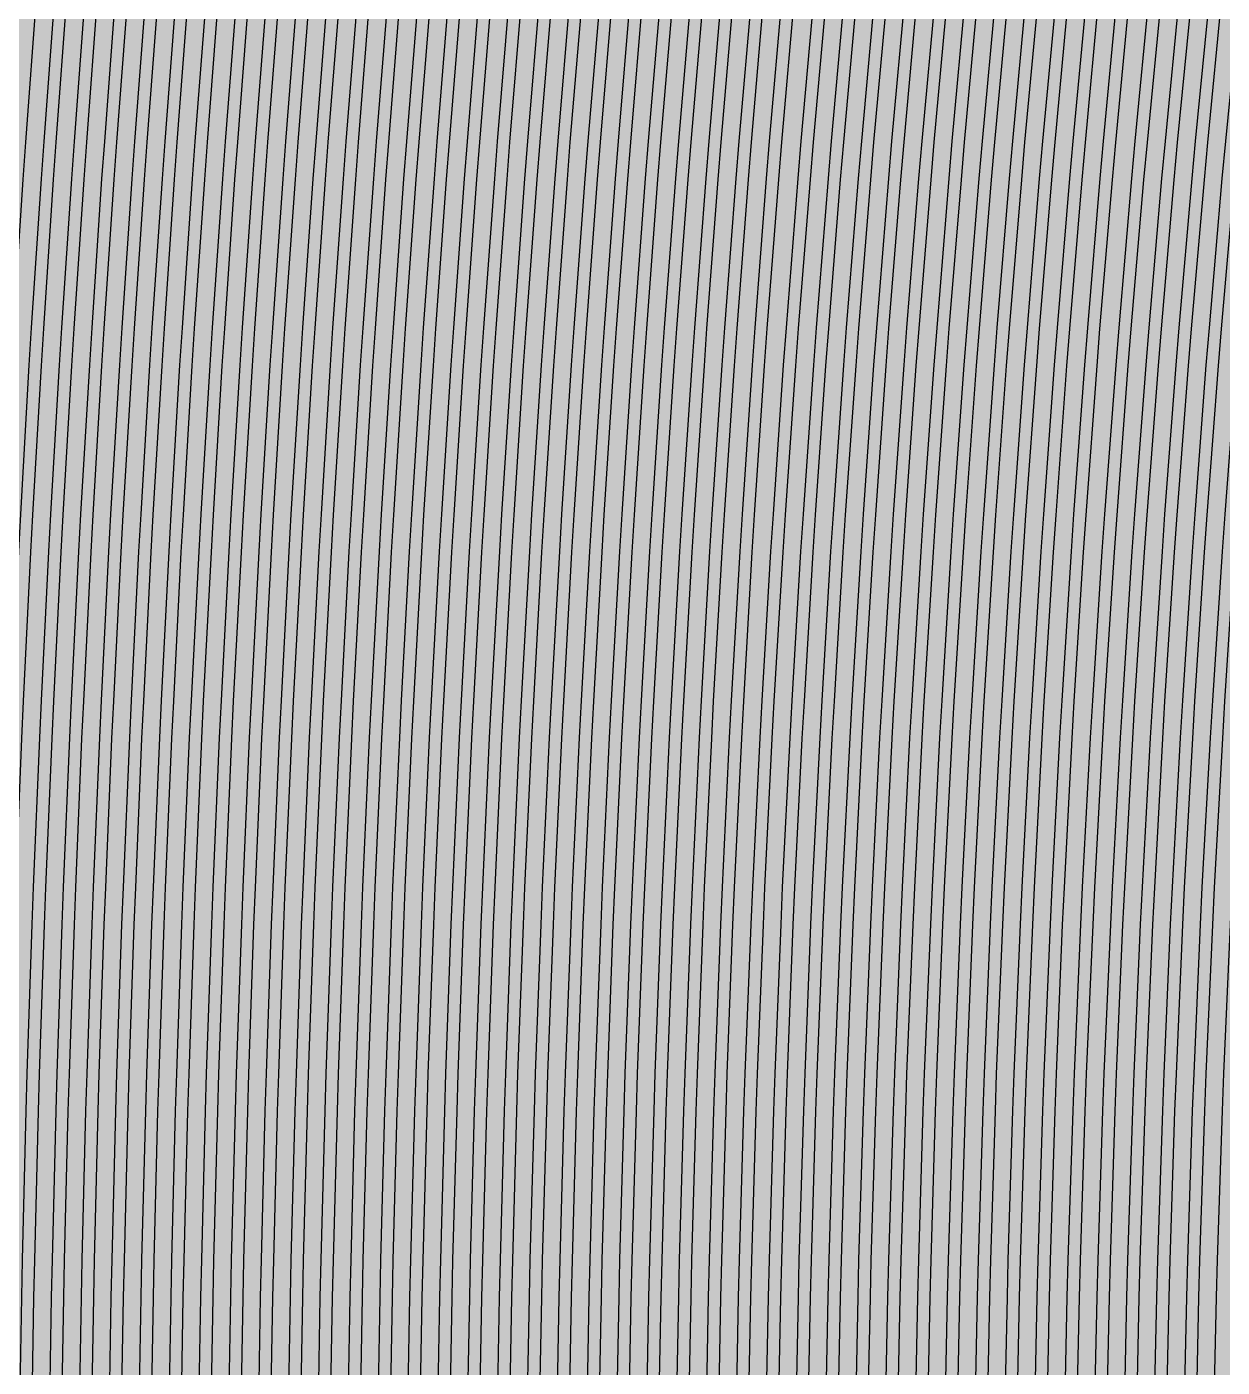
# Model space of a CAD drawing. Header units: metres. Extents: x -7220 to 10980, y -29667 to 1833.
# Drawn here: x 2603.5 to 2803.8, y -17628.4 to -17403.7 of the extents above; entities that cross this region are included whole.
import ezdxf

# ---------------------------------------------------------------- set-up
doc = ezdxf.new("R2010")
doc.units = ezdxf.units.M
doc.layers.add('Metal1', color=4, linetype='CONTINUOUS')
doc.layers.add('Polyimide', color=7, linetype='CONTINUOUS')

msp = doc.modelspace()

# ---------------------------------------------------------------- hatches: boundary and pattern name
at = {"layer": 'Polyimide'}
msp.add_hatch(color=7, dxfattribs=at).paths.add_polyline_path([(4099.45, -13861.55), (4142.64, -14152.77), (4214.18, -14438.35), (4313.36, -14715.55), (4439.24, -14981.69), (4590.59, -15234.21), (4765.97, -15470.68), (4963.68, -15688.82), (5181.82, -15886.53), (5418.29, -16061.91), (5670.81, -16213.26), (5936.95, -16339.14), (6214.15, -16438.32), (6499.73, -16509.85), (6790.95, -16553.05), (7085, -16567.5), (9980.38, -16567.5), (10058.79, -16571.35), (10136.45, -16582.87), (10212.6, -16601.95), (10286.52, -16628.4), (10357.49, -16661.96), (10424.83, -16702.32), (10487.89, -16749.09), (10546.06, -16801.81), (10598.78, -16859.98), (10645.55, -16923.04), (10685.91, -16990.38), (10719.48, -17061.35), (10745.93, -17135.27), (10765, -17211.43), (10776.52, -17289.08), (10780.38, -17367.5), (10780.38, -21957.3), (10741.61, -22012.91), (10705.97, -22070.59), (10673.58, -22130.14), (10644.53, -22191.39), (10618.92, -22254.16), (10596.82, -22318.25), (10578.3, -22383.46), (10563.41, -22449.6), (10552.21, -22516.46), (10544.72, -22583.84), (10540.97, -22651.53), (10540.97, -22719.32), (10544.72, -22787.01), (10552.21, -22854.38), (10563.41, -22921.24), (10578.3, -22987.38), (10596.82, -23052.6), (10618.92, -23116.68), (10644.53, -23179.45), (10673.58, -23240.71), (10705.97, -23300.26), (10741.61, -23357.93), (10780.38, -23413.54), (10780.38, -28667.5), (10776.52, -28745.91), (10765, -28823.57), (10745.93, -28899.73), (10719.48, -28973.65), (10685.91, -29044.62), (10645.55, -29111.96), (10598.78, -29175.01), (10546.06, -29233.19), (10487.89, -29285.91), (10424.83, -29332.68), (10357.49, -29373.04), (10286.52, -29406.6), (10212.6, -29433.05), (10136.45, -29452.13), (10058.79, -29463.65), (9980.38, -29467.5), (-6219.63, -29467.5), (-6298.04, -29463.65), (-6375.7, -29452.13), (-6451.85, -29433.05), (-6525.77, -29406.6), (-6596.74, -29373.04), (-6664.08, -29332.68), (-6727.14, -29285.91), (-6785.31, -29233.19), (-6838.03, -29175.01), (-6884.8, -29111.96), (-6925.16, -29044.62), (-6958.73, -28973.65), (-6985.18, -28899.73), (-7004.25, -28823.57), (-7015.77, -28745.91), (-7019.63, -28667.5), (-7019.63, -23426.32), (-6979.36, -23370.07), (-6942.33, -23311.63), (-6908.66, -23251.2), (-6878.45, -23188.96), (-6851.81, -23125.12), (-6828.81, -23059.88), (-6809.53, -22993.44), (-6794.04, -22926.02), (-6782.37, -22857.83), (-6774.57, -22789.09), (-6770.67, -22720.02), (-6770.67, -22650.84), (-6774.57, -22581.77), (-6782.37, -22513.03), (-6794.04, -22444.84), (-6809.53, -22377.42), (-6828.81, -22310.98), (-6851.81, -22245.74), (-6878.45, -22181.89), (-6908.66, -22119.66), (-6942.33, -22059.22), (-6979.36, -22000.79), (-7019.63, -21944.54), (-7019.63, -17367.5), (-7015.77, -17289.08), (-7004.25, -17211.43), (-6985.18, -17135.27), (-6958.73, -17061.35), (-6925.16, -16990.38), (-6884.8, -16923.04), (-6838.03, -16859.98), (-6785.31, -16801.81), (-6727.14, -16749.09), (-6664.08, -16702.32), (-6596.74, -16661.96), (-6525.77, -16628.4), (-6451.85, -16601.95), (-6375.7, -16582.87), (-6298.04, -16571.35), (-6219.63, -16567.5), (-3314, -16567.5), (-3019.95, -16553.05), (-2728.73, -16509.85), (-2443.15, -16438.32), (-2165.95, -16339.14), (-1899.81, -16213.26), (-1647.29, -16061.91), (-1410.82, -15886.53), (-1192.68, -15688.82), (-994.97, -15470.68), (-819.59, -15234.21), (-668.24, -14981.69), (-542.36, -14715.55), (-443.18, -14438.35), (-371.64, -14152.77), (-328.45, -13861.55), (-314, -13567.5), (-314, -13373.48), (-317.45, -13328.11), (-327.72, -13283.78), (-344.58, -13241.52), (-367.63, -13202.3), (-396.35, -13167.01), (-430.08, -13136.47), (-468.03, -13111.38), (-509.35, -13092.32), (-509.35, -13092.32), (-578.18, -13061.27), (-642.2, -13021.24), (-700.26, -12972.96), (-751.3, -12917.31), (-794.39, -12855.3), (-828.74, -12788.06), (-853.73, -12716.8), (-868.91, -12642.84), (-874, -12567.5), (-868.91, -12492.16), (-853.73, -12418.19), (-828.74, -12346.94), (-794.39, -12279.7), (-751.3, -12217.69), (-700.26, -12162.04), (-642.2, -12113.76), (-578.18, -12073.73), (-509.35, -12042.68), (-509.35, -12042.68), (-468.03, -12023.62), (-430.08, -11998.53), (-396.35, -11967.99), (-367.63, -11932.7), (-344.58, -11893.47), (-327.72, -11851.21), (-317.45, -11806.89), (-314, -11761.52), (-314, -11074.31), (-317.45, -11028.94), (-327.72, -10984.62), (-344.58, -10942.36), (-367.63, -10903.13), (-396.35, -10867.84), (-430.08, -10837.3), (-468.03, -10812.21), (-509.35, -10793.16), (-509.35, -10793.16), (-578.18, -10762.1), (-642.2, -10722.07), (-700.26, -10673.8), (-751.3, -10618.15), (-794.39, -10556.13), (-828.74, -10488.89), (-853.73, -10417.64), (-868.91, -10343.67), (-874, -10268.33), (-868.91, -10192.99), (-853.73, -10119.03), (-828.74, -10047.77), (-794.39, -9980.53), (-751.3, -9918.52), (-700.26, -9862.87), (-642.2, -9814.59), (-578.18, -9774.56), (-509.35, -9743.51), (-509.35, -9743.51), (-468.03, -9724.45), (-430.08, -9699.36), (-396.35, -9668.82), (-367.63, -9633.53), (-344.58, -9594.31), (-327.72, -9552.05), (-317.45, -9507.72), (-314, -9462.35), (-314, -8775.14), (-317.45, -8729.78), (-327.72, -8685.45), (-344.58, -8643.19), (-367.63, -8603.96), (-396.35, -8568.68), (-430.08, -8538.14), (-468.03, -8513.05), (-509.35, -8493.99), (-509.35, -8493.99), (-578.18, -8462.94), (-642.2, -8422.91), (-700.26, -8374.63), (-751.3, -8318.98), (-794.39, -8256.97), (-828.74, -8189.73), (-853.73, -8118.47), (-868.91, -8044.5), (-874, -7969.17), (-868.91, -7893.83), (-853.73, -7819.86), (-828.74, -7748.61), (-794.39, -7681.36), (-751.3, -7619.35), (-700.26, -7563.7), (-642.2, -7515.42), (-578.18, -7475.4), (-509.35, -7444.34), (-509.35, -7444.34), (-468.03, -7425.28), (-430.08, -7400.2), (-396.35, -7369.66), (-367.63, -7334.37), (-344.58, -7295.14), (-327.72, -7252.88), (-317.45, -7208.56), (-314, -7163.19), (-314, -6475.98), (-317.45, -6430.61), (-327.72, -6386.29), (-344.58, -6344.02), (-367.63, -6304.8), (-396.35, -6269.51), (-430.08, -6238.97), (-468.03, -6213.88), (-509.35, -6194.82), (-509.35, -6194.82), (-578.18, -6163.77), (-642.2, -6123.74), (-700.26, -6075.46), (-751.3, -6019.81), (-794.39, -5957.8), (-828.74, -5890.56), (-853.73, -5819.31), (-868.91, -5745.34), (-874, -5670), (-868.91, -5594.66), (-853.73, -5520.69), (-828.74, -5449.44), (-794.39, -5382.2), (-751.3, -5320.19), (-700.26, -5264.54), (-642.2, -5216.26), (-578.18, -5176.23), (-509.35, -5145.18), (-509.35, -5145.18), (-468.03, -5126.12), (-430.08, -5101.03), (-396.35, -5070.49), (-367.63, -5035.2), (-344.58, -4995.98), (-327.72, -4953.71), (-317.45, -4909.39), (-314, -4864.02), (-314, 380), (-314, 1532.5), (-269, 1532.5), (-268.78, 1525.63), (-268.1, 1518.79), (-266.98, 1512.02), (-265.42, 1505.32), (-263.43, 1498.75), (-261.01, 1492.32), (-258.17, 1486.06), (-254.93, 1480), (-251.3, 1474.17), (-247.3, 1468.58), (-242.94, 1463.27), (-238.25, 1458.25), (-233.23, 1453.56), (-227.92, 1449.2), (-222.33, 1445.2), (-216.5, 1441.57), (-210.44, 1438.33), (-204.18, 1435.49), (-197.75, 1433.07), (-191.18, 1431.08), (-184.48, 1429.52), (-177.71, 1428.4), (-170.87, 1427.72), (-164, 1427.5), (-157.13, 1427.72), (-150.29, 1428.4), (-143.52, 1429.52), (-136.82, 1431.08), (-130.25, 1433.07), (-123.82, 1435.49), (-117.56, 1438.33), (-111.5, 1441.57), (-105.67, 1445.2), (-100.08, 1449.2), (-94.77, 1453.56), (-89.75, 1458.25), (-85.06, 1463.27), (-80.7, 1468.58), (-76.7, 1474.17), (-73.07, 1480), (-69.83, 1486.06), (-66.99, 1492.32), (-64.57, 1498.75), (-62.58, 1505.32), (-61.02, 1512.02), (-59.9, 1518.79), (-59.22, 1525.63), (-59, 1532.5), (1786, 1532.5), (3835, 1532.5), (3835.21, 1539.04), (3835.86, 1545.55), (3836.92, 1552.01), (3838.41, 1558.38), (3840.31, 1564.64), (3842.61, 1570.77), (3845.31, 1576.73), (3848.4, 1582.5), (3851.85, 1588.06), (3855.66, 1593.38), (3859.82, 1598.43), (3864.29, 1603.21), (3869.07, 1607.68), (3874.12, 1611.84), (3879.44, 1615.65), (3885, 1619.1), (3890.77, 1622.19), (3896.73, 1624.89), (3902.86, 1627.19), (3909.12, 1629.09), (3915.49, 1630.58), (3921.95, 1631.64), (3928.46, 1632.29), (3935, 1632.5), (3941.54, 1632.29), (3948.05, 1631.64), (3954.51, 1630.58), (3960.88, 1629.09), (3967.14, 1627.19), (3973.27, 1624.89), (3979.23, 1622.19), (3985, 1619.1), (3990.56, 1615.65), (3995.88, 1611.84), (4000.93, 1607.68), (4005.71, 1603.21), (4010.18, 1598.43), (4014.34, 1593.38), (4018.15, 1588.06), (4021.6, 1582.5), (4024.69, 1576.73), (4027.39, 1570.77), (4029.69, 1564.64), (4031.59, 1558.38), (4033.08, 1552.01), (4034.14, 1545.55), (4034.79, 1539.04), (4035, 1532.5), (4085, 1532.5), (4085, 380), (4085, 330), (4085, -4864.02), (4088.45, -4909.39), (4098.72, -4953.71), (4115.58, -4995.98), (4138.63, -5035.2), (4167.35, -5070.49), (4201.08, -5101.03), (4239.03, -5126.12), (4280.35, -5145.18), (4280.35, -5145.18), (4349.18, -5176.23), (4413.2, -5216.26), (4471.26, -5264.54), (4522.3, -5320.19), (4565.39, -5382.2), (4599.74, -5449.44), (4624.73, -5520.69), (4639.91, -5594.66), (4645, -5670), (4639.91, -5745.34), (4624.73, -5819.31), (4599.74, -5890.56), (4565.39, -5957.8), (4522.3, -6019.81), (4471.26, -6075.46), (4413.2, -6123.74), (4349.18, -6163.77), (4280.35, -6194.82), (4239.03, -6213.88), (4201.08, -6238.97), (4167.35, -6269.51), (4138.63, -6304.8), (4115.58, -6344.02), (4098.72, -6386.29), (4088.45, -6430.61), (4085, -6475.98), (4085, -13567.5), (4099.45, -13861.55)])

# ---------------------------------------------------------------- linework, layer by layer
at = {"layer": 'Metal1'}
for points in [[(2605.14, -17398.11), (2603.31, -17423.09), (2602.87, -17429.34), (2601.24, -17454.32), (2600.86, -17460.57), (2599.44, -17485.55), (2599.11, -17491.8), (2597.89, -17516.78), (2597.61, -17523.03), (2596.59, -17548.02), (2596.36, -17554.26), (2595.55, -17579.25), (2595.37, -17585.5), (2594.76, -17610.48), (2594.64, -17616.73), (2594.23, -17641.72), (2594.15, -17647.96), (2593.95, -17672.95), (2593.93, -17679.19), (2593.88, -17704.18), (2593.88, -18191.69)], [(2596.88, -18191.69), (2596.88, -17704.18), (2596.93, -17679.19), (2596.95, -17672.94), (2597.16, -17647.94), (2597.23, -17641.69), (2597.64, -17616.69), (2597.77, -17610.44), (2598.39, -17585.44), (2598.57, -17579.19), (2599.39, -17554.2), (2599.62, -17547.94), (2600.64, -17522.95), (2600.92, -17516.69), (2602.16, -17491.7), (2602.49, -17485.44), (2603.93, -17460.45), (2604.31, -17454.19), (2605.96, -17429.2), (2606.4, -17422.94), (2608.25, -17397.95)], [(2610.24, -17398.11), (2608.39, -17423.09), (2607.95, -17429.34), (2606.31, -17454.32), (2605.92, -17460.57), (2604.49, -17485.55), (2604.15, -17491.8), (2602.92, -17516.78), (2602.64, -17523.03), (2601.61, -17548.02), (2601.38, -17554.26), (2600.56, -17579.25), (2600.39, -17585.5), (2599.77, -17610.48), (2599.64, -17616.73), (2599.23, -17641.72), (2599.16, -17647.96), (2598.95, -17672.95), (2598.93, -17679.19), (2598.88, -17704.18), (2598.88, -18191.69)], [(2601.88, -18191.69), (2601.88, -17704.18), (2601.93, -17679.19), (2601.95, -17672.94), (2602.16, -17647.94), (2602.24, -17641.69), (2602.65, -17616.69), (2602.78, -17610.44), (2603.4, -17585.44), (2603.58, -17579.19), (2604.41, -17554.19), (2604.64, -17547.94), (2605.68, -17522.95), (2605.97, -17516.69), (2607.21, -17491.7), (2607.55, -17485.44), (2609, -17460.45), (2609.39, -17454.19), (2611.05, -17429.2), (2611.5, -17422.94), (2613.37, -17397.95)], [(2615.36, -17398.11), (2613.49, -17423.09), (2613.05, -17429.34), (2611.39, -17454.32), (2611, -17460.57), (2609.55, -17485.55), (2609.21, -17491.8), (2607.96, -17516.79), (2607.68, -17523.03), (2606.64, -17548.02), (2606.41, -17554.27), (2605.58, -17579.25), (2605.4, -17585.5), (2604.78, -17610.48), (2604.65, -17616.73), (2604.24, -17641.72), (2604.16, -17647.96), (2603.95, -17672.95), (2603.93, -17679.19), (2603.88, -17704.18), (2603.88, -18191.69)], [(2606.88, -18191.69), (2606.88, -17704.18), (2606.93, -17679.19), (2606.95, -17672.94), (2607.16, -17647.94), (2607.24, -17641.69), (2607.66, -17616.69), (2607.79, -17610.44), (2608.41, -17585.44), (2608.59, -17579.19), (2609.43, -17554.19), (2609.66, -17547.94), (2610.71, -17522.95), (2610.99, -17516.69), (2612.24, -17491.7), (2612.58, -17485.44), (2614.05, -17460.45), (2614.44, -17454.19), (2616.11, -17429.2), (2616.56, -17422.94), (2618.44, -17397.95)], [(2620.44, -17398.11), (2618.55, -17423.09), (2618.11, -17429.34), (2616.43, -17454.32), (2616.04, -17460.57), (2614.58, -17485.55), (2614.24, -17491.8), (2612.99, -17516.79), (2612.7, -17523.03), (2611.66, -17548.02), (2611.43, -17554.27), (2610.59, -17579.25), (2610.41, -17585.5), (2609.79, -17610.48), (2609.66, -17616.73), (2609.24, -17641.72), (2609.16, -17647.96), (2608.95, -17672.95), (2608.93, -17679.19), (2608.88, -17704.18), (2608.88, -18191.69)], [(2611.88, -18191.69), (2611.88, -17704.18), (2611.93, -17679.19), (2611.95, -17672.94), (2612.16, -17647.94), (2612.24, -17641.69), (2612.66, -17616.69), (2612.79, -17610.44), (2613.42, -17585.44), (2613.61, -17579.19), (2614.44, -17554.19), (2614.68, -17547.94), (2615.73, -17522.95), (2616.02, -17516.69), (2617.28, -17491.7), (2617.62, -17485.44), (2619.09, -17460.45), (2619.49, -17454.19), (2621.17, -17429.2), (2621.62, -17422.94), (2623.52, -17397.95)], [(2625.51, -17398.11), (2623.61, -17423.09), (2623.17, -17429.34), (2621.48, -17454.32), (2621.09, -17460.57), (2619.62, -17485.55), (2619.28, -17491.8), (2618.02, -17516.79), (2617.73, -17523.03), (2616.68, -17548.02), (2616.44, -17554.27), (2615.6, -17579.25), (2615.42, -17585.5), (2614.79, -17610.48), (2614.66, -17616.73), (2614.24, -17641.72), (2614.16, -17647.96), (2613.95, -17672.95), (2613.93, -17679.19), (2613.88, -17704.18), (2613.88, -18191.69)], [(2616.87, -18191.69), (2616.87, -17704.18), (2616.93, -17679.19), (2616.95, -17672.94), (2617.17, -17647.94), (2617.24, -17641.69), (2617.67, -17616.69), (2617.8, -17610.44), (2618.43, -17585.44), (2618.62, -17579.19), (2619.46, -17554.19), (2619.7, -17547.94), (2620.75, -17522.95), (2621.04, -17516.69), (2622.31, -17491.7), (2622.66, -17485.44), (2624.14, -17460.45), (2624.54, -17454.19), (2626.23, -17429.2), (2626.68, -17422.94), (2628.59, -17397.95)], [(2630.58, -17398.11), (2628.68, -17423.09), (2628.22, -17429.34), (2626.53, -17454.32), (2626.13, -17460.57), (2624.65, -17485.55), (2624.31, -17491.8), (2623.04, -17516.79), (2622.75, -17523.03), (2621.7, -17548.02), (2621.46, -17554.27), (2620.62, -17579.25), (2620.43, -17585.5), (2619.8, -17610.48), (2619.67, -17616.73), (2619.24, -17641.72), (2619.17, -17647.96), (2618.95, -17672.95), (2618.93, -17679.19), (2618.87, -17704.18), (2618.87, -18191.69)], [(2621.88, -18191.69), (2621.88, -17704.18), (2621.93, -17679.19), (2621.95, -17672.94), (2622.17, -17647.94), (2622.25, -17641.69), (2622.67, -17616.69), (2622.8, -17610.44), (2623.44, -17585.44), (2623.63, -17579.19), (2624.48, -17554.19), (2624.72, -17547.94), (2625.78, -17522.95), (2626.07, -17516.69), (2627.35, -17491.7), (2627.69, -17485.44), (2629.18, -17460.45), (2629.58, -17454.19), (2631.29, -17429.2), (2631.74, -17422.94), (2633.66, -17397.95)], [(2635.66, -17398.11), (2633.74, -17423.09), (2633.28, -17429.34), (2631.58, -17454.32), (2631.18, -17460.57), (2629.69, -17485.55), (2629.34, -17491.8), (2628.07, -17516.79), (2627.78, -17523.03), (2626.71, -17548.02), (2626.48, -17554.27), (2625.63, -17579.25), (2625.44, -17585.5), (2624.8, -17610.48), (2624.67, -17616.73), (2624.25, -17641.72), (2624.17, -17647.96), (2623.95, -17672.95), (2623.93, -17679.19), (2623.88, -17704.18), (2623.88, -18191.69)], [(2626.88, -18191.69), (2626.88, -17704.18), (2626.93, -17679.19), (2626.96, -17672.94), (2627.17, -17647.94), (2627.25, -17641.69), (2627.68, -17616.69), (2627.81, -17610.44), (2628.45, -17585.44), (2628.64, -17579.19), (2629.49, -17554.19), (2629.73, -17547.94), (2630.8, -17522.95), (2631.1, -17516.69), (2632.38, -17491.7), (2632.73, -17485.44), (2634.23, -17460.45), (2634.63, -17454.19), (2636.35, -17429.2), (2636.8, -17422.94), (2638.74, -17397.95)], [(2640.73, -17398.11), (2638.8, -17423.09), (2638.34, -17429.34), (2636.63, -17454.32), (2636.22, -17460.57), (2634.73, -17485.55), (2634.38, -17491.8), (2633.09, -17516.79), (2632.8, -17523.04), (2631.73, -17548.02), (2631.49, -17554.27), (2630.64, -17579.25), (2630.45, -17585.5), (2629.81, -17610.48), (2629.68, -17616.73), (2629.25, -17641.72), (2629.17, -17647.96), (2628.96, -17672.95), (2628.93, -17679.19), (2628.88, -17704.18), (2628.88, -18191.69)], [(2631.88, -18191.69), (2631.88, -17704.18), (2631.93, -17679.19), (2631.96, -17672.94), (2632.17, -17647.94), (2632.25, -17641.69), (2632.68, -17616.69), (2632.82, -17610.44), (2633.46, -17585.44), (2633.65, -17579.19), (2634.51, -17554.19), (2634.75, -17547.94), (2635.83, -17522.95), (2636.12, -17516.69), (2637.41, -17491.7), (2637.77, -17485.44), (2639.27, -17460.45), (2639.68, -17454.19), (2641.4, -17429.2), (2641.86, -17422.94), (2643.81, -17397.95)], [(2645.8, -17398.11), (2643.86, -17423.09), (2643.4, -17429.34), (2641.67, -17454.32), (2641.27, -17460.57), (2639.76, -17485.55), (2639.41, -17491.8), (2638.12, -17516.79), (2637.82, -17523.04), (2636.75, -17548.02), (2636.51, -17554.27), (2635.65, -17579.25), (2635.46, -17585.5), (2634.82, -17610.48), (2634.68, -17616.73), (2634.25, -17641.72), (2634.17, -17647.96), (2633.96, -17672.95), (2633.93, -17679.19), (2633.88, -17704.18), (2633.88, -18191.69)], [(2636.88, -18191.69), (2636.88, -17704.18), (2636.93, -17679.19), (2636.96, -17672.94), (2637.17, -17647.94), (2637.25, -17641.69), (2637.69, -17616.69), (2637.82, -17610.44), (2638.47, -17585.44), (2638.66, -17579.19), (2639.52, -17554.19), (2639.77, -17547.94), (2640.85, -17522.95), (2641.15, -17516.69), (2642.45, -17491.7), (2642.8, -17485.44), (2644.32, -17460.45), (2644.73, -17454.19), (2646.46, -17429.2), (2646.93, -17422.94), (2648.88, -17397.95)], [(2650.88, -17398.11), (2648.92, -17423.09), (2648.46, -17429.34), (2646.72, -17454.32), (2646.32, -17460.57), (2644.8, -17485.56), (2644.45, -17491.8), (2643.15, -17516.79), (2642.85, -17523.04), (2641.77, -17548.02), (2641.52, -17554.27), (2640.66, -17579.25), (2640.47, -17585.5), (2639.82, -17610.48), (2639.69, -17616.73), (2639.25, -17641.72), (2639.17, -17647.96), (2638.96, -17672.95), (2638.93, -17679.19), (2638.88, -17704.18), (2638.88, -18191.69)], [(2641.88, -18191.69), (2641.88, -17704.18), (2641.93, -17679.19), (2641.96, -17672.94), (2642.17, -17647.94), (2642.26, -17641.69), (2642.69, -17616.69), (2642.83, -17610.44), (2643.48, -17585.44), (2643.67, -17579.19), (2644.54, -17554.19), (2644.79, -17547.94), (2645.88, -17522.94), (2646.18, -17516.69), (2647.48, -17491.7), (2647.84, -17485.44), (2649.36, -17460.45), (2649.77, -17454.19), (2651.52, -17429.2), (2651.99, -17422.94), (2653.96, -17397.95)], [(2655.95, -17398.11), (2653.98, -17423.09), (2653.52, -17429.34), (2651.77, -17454.32), (2651.36, -17460.57), (2649.83, -17485.56), (2649.48, -17491.8), (2648.17, -17516.79), (2647.87, -17523.04), (2646.78, -17548.02), (2646.54, -17554.27), (2645.67, -17579.25), (2645.48, -17585.5), (2644.83, -17610.48), (2644.69, -17616.73), (2644.26, -17641.72), (2644.17, -17647.96), (2643.96, -17672.95), (2643.93, -17679.19), (2643.88, -17704.18), (2643.88, -18191.69)], [(2646.88, -18191.69), (2646.88, -17704.18), (2646.93, -17679.19), (2646.96, -17672.94), (2647.18, -17647.94), (2647.26, -17641.69), (2647.7, -17616.69), (2647.83, -17610.44), (2648.49, -17585.44), (2648.68, -17579.19), (2649.56, -17554.19), (2649.8, -17547.94), (2650.9, -17522.94), (2651.2, -17516.69), (2652.52, -17491.7), (2652.87, -17485.44), (2654.41, -17460.45), (2654.82, -17454.19), (2656.58, -17429.2), (2657.05, -17422.94), (2659.03, -17397.95)], [(2661.02, -17398.11), (2659.04, -17423.09), (2658.58, -17429.34), (2656.82, -17454.32), (2656.41, -17460.57), (2654.87, -17485.56), (2654.51, -17491.81), (2653.2, -17516.79), (2652.9, -17523.04), (2651.8, -17548.02), (2651.56, -17554.27), (2650.68, -17579.25), (2650.49, -17585.5), (2649.83, -17610.48), (2649.7, -17616.73), (2649.26, -17641.72), (2649.18, -17647.96), (2648.96, -17672.95), (2648.93, -17679.19), (2648.88, -17704.18), (2648.88, -18191.69)], [(2651.88, -18191.69), (2651.88, -17704.18), (2651.93, -17679.19), (2651.96, -17672.94), (2652.18, -17647.94), (2652.26, -17641.69), (2652.7, -17616.69), (2652.84, -17610.44), (2653.5, -17585.44), (2653.69, -17579.19), (2654.57, -17554.19), (2654.82, -17547.94), (2655.92, -17522.94), (2656.23, -17516.69), (2657.55, -17491.7), (2657.91, -17485.44), (2659.46, -17460.45), (2659.87, -17454.19), (2661.64, -17429.2), (2662.11, -17422.94), (2664.1, -17397.95)], [(2666.1, -17398.11), (2664.1, -17423.09), (2663.63, -17429.34), (2661.87, -17454.32), (2661.45, -17460.57), (2659.91, -17485.56), (2659.55, -17491.81), (2658.22, -17516.79), (2657.92, -17523.04), (2656.82, -17548.02), (2656.57, -17554.27), (2655.69, -17579.25), (2655.5, -17585.5), (2654.84, -17610.48), (2654.7, -17616.73), (2654.26, -17641.72), (2654.18, -17647.96), (2653.96, -17672.95), (2653.93, -17679.19), (2653.88, -17704.18), (2653.88, -18191.69)], [(2656.87, -18191.69), (2656.87, -17704.18), (2656.93, -17679.19), (2656.96, -17672.94), (2657.18, -17647.94), (2657.26, -17641.69), (2657.71, -17616.69), (2657.85, -17610.44), (2658.51, -17585.44), (2658.71, -17579.19), (2659.6, -17554.19), (2659.85, -17547.94), (2660.96, -17522.94), (2661.26, -17516.69), (2662.6, -17491.7), (2662.96, -17485.44), (2664.52, -17460.45), (2664.94, -17454.19), (2666.72, -17429.2), (2667.19, -17422.94), (2669.2, -17397.95)], [(2671.2, -17398.11), (2669.19, -17423.09), (2668.71, -17429.34), (2666.93, -17454.32), (2666.51, -17460.58), (2664.96, -17485.56), (2664.59, -17491.81), (2663.26, -17516.79), (2662.95, -17523.04), (2661.84, -17548.02), (2661.59, -17554.27), (2660.71, -17579.25), (2660.51, -17585.5), (2659.85, -17610.48), (2659.71, -17616.73), (2659.26, -17641.72), (2659.18, -17647.96), (2658.96, -17672.95), (2658.93, -17679.19), (2658.87, -17704.18), (2658.87, -18191.69)], [(2661.87, -18191.69), (2661.87, -17704.18), (2661.93, -17679.19), (2661.96, -17672.94), (2662.18, -17647.94), (2662.27, -17641.69), (2662.72, -17616.69), (2662.86, -17610.44), (2663.53, -17585.44), (2663.73, -17579.19), (2664.62, -17554.19), (2664.87, -17547.94), (2666, -17522.94), (2666.31, -17516.69), (2667.65, -17491.69), (2668.02, -17485.44), (2669.59, -17460.45), (2670.01, -17454.19), (2671.81, -17429.2), (2672.29, -17422.94), (2674.32, -17397.95)], [(2676.32, -17398.11), (2674.29, -17423.09), (2673.81, -17429.35), (2672.01, -17454.33), (2671.59, -17460.58), (2670.01, -17485.56), (2669.65, -17491.81), (2668.3, -17516.79), (2667.99, -17523.04), (2666.87, -17548.02), (2666.62, -17554.27), (2665.72, -17579.25), (2665.53, -17585.5), (2664.86, -17610.48), (2664.72, -17616.73), (2664.27, -17641.72), (2664.18, -17647.96), (2663.96, -17672.95), (2663.93, -17679.19), (2663.87, -17704.18), (2663.87, -18191.69)], [(2666.88, -18191.69), (2666.88, -17704.18), (2666.93, -17679.19), (2666.96, -17672.94), (2667.19, -17647.94), (2667.27, -17641.69), (2667.72, -17616.69), (2667.86, -17610.44), (2668.54, -17585.44), (2668.74, -17579.19), (2669.64, -17554.19), (2669.89, -17547.94), (2671.02, -17522.94), (2671.33, -17516.69), (2672.69, -17491.69), (2673.05, -17485.44), (2674.64, -17460.45), (2675.06, -17454.19), (2676.87, -17429.2), (2677.36, -17422.94), (2679.4, -17397.95)], [(2681.39, -17398.12), (2679.35, -17423.09), (2678.87, -17429.35), (2677.06, -17454.33), (2676.63, -17460.58), (2675.05, -17485.56), (2674.68, -17491.81), (2673.33, -17516.79), (2673.02, -17523.04), (2671.89, -17548.02), (2671.64, -17554.27), (2670.73, -17579.25), (2670.54, -17585.5), (2669.86, -17610.49), (2669.72, -17616.73), (2669.27, -17641.72), (2669.19, -17647.96), (2668.96, -17672.95), (2668.93, -17679.19), (2668.88, -17704.18), (2668.88, -18191.69)], [(2671.88, -18191.69), (2671.88, -17704.18), (2671.93, -17679.19), (2671.96, -17672.94), (2672.19, -17647.94), (2672.27, -17641.69), (2672.73, -17616.69), (2672.87, -17610.44), (2673.55, -17585.44), (2673.75, -17579.19), (2674.65, -17554.19), (2674.91, -17547.94), (2676.05, -17522.94), (2676.36, -17516.69), (2677.72, -17491.69), (2678.09, -17485.44), (2679.68, -17460.45), (2680.11, -17454.19), (2681.93, -17429.2), (2682.42, -17422.94), (2684.47, -17397.95)], [(2686.46, -17398.12), (2684.41, -17423.09), (2683.93, -17429.35), (2682.11, -17454.33), (2681.68, -17460.58), (2680.09, -17485.56), (2679.72, -17491.81), (2678.36, -17516.79), (2678.04, -17523.04), (2676.91, -17548.02), (2676.65, -17554.27), (2675.75, -17579.25), (2675.55, -17585.5), (2674.87, -17610.49), (2674.73, -17616.73), (2674.27, -17641.72), (2674.19, -17647.96), (2673.96, -17672.95), (2673.93, -17679.19), (2673.88, -17704.18), (2673.88, -18191.69)], [(2676.88, -18191.69), (2676.88, -17704.18), (2676.93, -17679.19), (2676.96, -17672.94), (2677.19, -17647.94), (2677.27, -17641.69), (2677.73, -17616.69), (2677.87, -17610.44), (2678.56, -17585.44), (2678.76, -17579.19), (2679.67, -17554.19), (2679.93, -17547.94), (2681.07, -17522.94), (2681.38, -17516.69), (2682.76, -17491.69), (2683.13, -17485.44), (2684.73, -17460.45), (2685.16, -17454.18), (2686.99, -17429.2), (2687.48, -17422.93), (2689.54, -17397.95)], [(2691.54, -17398.12), (2689.47, -17423.09), (2688.98, -17429.35), (2687.15, -17454.33), (2686.72, -17460.58), (2685.12, -17485.56), (2684.75, -17491.81), (2683.38, -17516.79), (2683.07, -17523.04), (2681.93, -17548.02), (2681.67, -17554.27), (2680.76, -17579.25), (2680.56, -17585.5), (2679.87, -17610.49), (2679.73, -17616.73), (2679.27, -17641.72), (2679.19, -17647.96), (2678.96, -17672.95), (2678.93, -17679.19), (2678.88, -17704.18), (2678.88, -18191.69)], [(2681.88, -18191.69), (2681.88, -17704.18), (2681.93, -17679.19), (2681.96, -17672.94), (2682.19, -17647.94), (2682.28, -17641.69), (2682.74, -17616.69), (2682.88, -17610.44), (2683.57, -17585.44), (2683.77, -17579.18), (2684.69, -17554.19), (2684.95, -17547.93), (2686.09, -17522.94), (2686.41, -17516.68), (2687.79, -17491.69), (2688.16, -17485.43), (2689.77, -17460.44), (2690.21, -17454.18), (2692.05, -17429.2), (2692.54, -17422.93), (2694.62, -17397.95)], [(2696.61, -17398.12), (2694.53, -17423.1), (2694.04, -17429.35), (2692.2, -17454.33), (2691.77, -17460.58), (2690.16, -17485.56), (2689.79, -17491.81), (2688.41, -17516.79), (2688.09, -17523.04), (2686.94, -17548.02), (2686.69, -17554.27), (2685.77, -17579.25), (2685.57, -17585.5), (2684.88, -17610.49), (2684.74, -17616.73), (2684.28, -17641.72), (2684.19, -17647.96), (2683.96, -17672.95), (2683.93, -17679.19), (2683.88, -17704.18), (2683.88, -18191.69)], [(2686.88, -18191.69), (2686.88, -17704.18), (2686.93, -17679.19), (2686.96, -17672.94), (2687.19, -17647.94), (2687.28, -17641.69), (2687.74, -17616.69), (2687.89, -17610.43), (2688.58, -17585.44), (2688.78, -17579.18), (2689.7, -17554.19), (2689.96, -17547.93), (2691.12, -17522.94), (2691.44, -17516.68), (2692.82, -17491.69), (2693.2, -17485.43), (2694.82, -17460.44), (2695.25, -17454.18), (2697.11, -17429.2), (2697.6, -17422.93), (2699.69, -17397.95)], [(2701.68, -17398.12), (2699.59, -17423.1), (2699.1, -17429.35), (2697.25, -17454.33), (2696.81, -17460.58), (2695.2, -17485.56), (2694.82, -17491.81), (2693.43, -17516.79), (2693.12, -17523.04), (2691.96, -17548.02), (2691.7, -17554.27), (2690.78, -17579.25), (2690.58, -17585.5), (2689.88, -17610.49), (2689.74, -17616.73), (2689.28, -17641.72), (2689.19, -17647.96), (2688.96, -17672.95), (2688.93, -17679.19), (2688.88, -17704.18), (2688.88, -18191.69)], [(2691.88, -18191.69), (2691.88, -17704.18), (2691.93, -17679.19), (2691.96, -17672.94), (2692.19, -17647.94), (2692.28, -17641.68), (2692.75, -17616.69), (2692.89, -17610.43), (2693.59, -17585.44), (2693.79, -17579.18), (2694.72, -17554.19), (2694.98, -17547.93), (2696.14, -17522.94), (2696.46, -17516.68), (2697.86, -17491.69), (2698.24, -17485.43), (2699.86, -17460.44), (2700.3, -17454.18), (2702.17, -17429.2), (2702.66, -17422.93), (2704.76, -17397.95)], [(2706.75, -17398.12), (2704.66, -17423.1), (2704.16, -17429.35), (2702.3, -17454.33), (2701.86, -17460.58), (2700.23, -17485.56), (2699.85, -17491.81), (2698.46, -17516.79), (2698.14, -17523.04), (2696.98, -17548.02), (2696.72, -17554.27), (2695.79, -17579.25), (2695.59, -17585.5), (2694.89, -17610.49), (2694.75, -17616.73), (2694.28, -17641.72), (2694.19, -17647.96), (2693.96, -17672.95), (2693.93, -17679.19), (2693.88, -17704.18), (2693.88, -18191.69)], [(2696.88, -18191.69), (2696.88, -17704.18), (2696.93, -17679.19), (2696.96, -17672.94), (2697.2, -17647.94), (2697.28, -17641.68), (2697.75, -17616.69), (2697.9, -17610.43), (2698.6, -17585.44), (2698.8, -17579.18), (2699.74, -17554.19), (2700, -17547.93), (2701.17, -17522.94), (2701.49, -17516.68), (2702.89, -17491.69), (2703.27, -17485.43), (2704.91, -17460.44), (2705.35, -17454.18), (2707.22, -17429.19), (2707.72, -17422.93), (2709.84, -17397.95)], [(2711.83, -17398.12), (2709.72, -17423.1), (2709.22, -17429.35), (2707.34, -17454.33), (2706.91, -17460.58), (2705.27, -17485.56), (2704.89, -17491.81), (2703.49, -17516.79), (2703.16, -17523.04), (2702, -17548.02), (2701.73, -17554.27), (2700.8, -17579.25), (2700.6, -17585.5), (2699.9, -17610.49), (2699.75, -17616.73), (2699.28, -17641.72), (2699.2, -17647.96), (2698.96, -17672.95), (2698.93, -17679.19), (2698.88, -17704.18), (2698.88, -18191.69)], [(2701.87, -18191.69), (2701.87, -17704.18), (2701.93, -17679.19), (2701.96, -17672.94), (2702.2, -17647.94), (2702.29, -17641.68), (2702.76, -17616.69), (2702.9, -17610.43), (2703.61, -17585.44), (2703.81, -17579.18), (2704.75, -17554.19), (2705.02, -17547.93), (2706.19, -17522.94), (2706.51, -17516.68), (2707.93, -17491.69), (2708.31, -17485.43), (2709.96, -17460.44), (2710.4, -17454.18), (2712.28, -17429.19), (2712.79, -17422.93), (2714.91, -17397.95)], [(2716.9, -17398.12), (2714.78, -17423.1), (2714.28, -17429.35), (2712.39, -17454.33), (2711.95, -17460.58), (2710.3, -17485.56), (2709.92, -17491.81), (2708.51, -17516.79), (2708.19, -17523.04), (2707.01, -17548.02), (2706.75, -17554.27), (2705.81, -17579.25), (2705.61, -17585.5), (2704.9, -17610.49), (2704.76, -17616.73), (2704.29, -17641.72), (2704.2, -17647.96), (2703.96, -17672.95), (2703.93, -17679.19), (2703.87, -17704.18), (2703.87, -18191.69)], [(2706.88, -18191.69), (2706.88, -17704.18), (2706.93, -17679.19), (2706.96, -17672.94), (2707.2, -17647.94), (2707.29, -17641.68), (2707.76, -17616.69), (2707.91, -17610.43), (2708.62, -17585.44), (2708.82, -17579.18), (2709.77, -17554.19), (2710.03, -17547.93), (2711.22, -17522.94), (2711.54, -17516.68), (2712.96, -17491.69), (2713.34, -17485.43), (2715, -17460.44), (2715.45, -17454.18), (2717.34, -17429.19), (2717.85, -17422.93), (2719.98, -17397.94)], [(2721.97, -17398.12), (2719.84, -17423.1), (2719.34, -17429.35), (2717.44, -17454.33), (2717, -17460.58), (2715.34, -17485.56), (2714.96, -17491.81), (2713.54, -17516.79), (2713.21, -17523.04), (2712.03, -17548.02), (2711.77, -17554.27), (2710.82, -17579.25), (2710.62, -17585.5), (2709.91, -17610.49), (2709.76, -17616.73), (2709.29, -17641.72), (2709.2, -17647.96), (2708.96, -17672.95), (2708.93, -17679.19), (2708.88, -17704.18), (2708.88, -18191.69)], [(2711.88, -18191.69), (2711.88, -17704.18), (2711.93, -17679.19), (2711.96, -17672.94), (2712.2, -17647.94), (2712.29, -17641.68), (2712.77, -17616.69), (2712.91, -17610.43), (2713.63, -17585.44), (2713.83, -17579.18), (2714.78, -17554.19), (2715.05, -17547.93), (2716.24, -17522.94), (2716.57, -17516.68), (2717.99, -17491.69), (2718.38, -17485.43), (2720.05, -17460.44), (2720.49, -17454.18), (2722.4, -17429.19), (2722.91, -17422.93), (2725.06, -17397.94)], [(2727.05, -17398.12), (2724.9, -17423.1), (2724.39, -17429.35), (2722.49, -17454.33), (2722.04, -17460.58), (2720.38, -17485.56), (2719.99, -17491.81), (2718.56, -17516.79), (2718.24, -17523.04), (2717.05, -17548.02), (2716.78, -17554.27), (2715.83, -17579.25), (2715.63, -17585.5), (2714.91, -17610.49), (2714.77, -17616.73), (2714.29, -17641.72), (2714.2, -17647.96), (2713.96, -17672.95), (2713.93, -17679.19), (2713.88, -17704.18), (2713.88, -18191.69)], [(2716.88, -18191.69), (2716.88, -17704.18), (2716.93, -17679.19), (2716.96, -17672.93), (2717.2, -17647.94), (2717.29, -17641.68), (2717.77, -17616.69), (2717.92, -17610.43), (2718.64, -17585.44), (2718.85, -17579.18), (2719.81, -17554.19), (2720.08, -17547.93), (2721.27, -17522.94), (2721.6, -17516.68), (2723.04, -17491.69), (2723.43, -17485.43), (2725.11, -17460.44), (2725.56, -17454.18), (2727.48, -17429.19), (2727.99, -17422.93), (2730.16, -17397.94)], [(2732.15, -17398.12), (2729.99, -17423.1), (2729.47, -17429.35), (2727.55, -17454.33), (2727.1, -17460.58), (2725.43, -17485.56), (2725.04, -17491.81), (2723.6, -17516.79), (2723.27, -17523.04), (2722.07, -17548.02), (2721.8, -17554.27), (2720.85, -17579.26), (2720.64, -17585.5), (2719.92, -17610.49), (2719.77, -17616.73), (2719.29, -17641.72), (2719.2, -17647.96), (2718.96, -17672.95), (2718.93, -17679.19), (2718.88, -17704.18), (2718.88, -18191.69)], [(2721.88, -18191.69), (2721.88, -17704.18), (2721.94, -17679.19), (2721.97, -17672.93), (2722.21, -17647.94), (2722.31, -17641.68), (2722.8, -17616.69), (2722.95, -17610.43), (2723.69, -17585.44), (2723.9, -17579.18), (2724.89, -17554.19), (2725.17, -17547.93), (2726.4, -17522.94), (2726.74, -17516.68), (2728.21, -17491.69), (2728.62, -17485.43), (2730.34, -17460.44), (2730.81, -17454.18), (2732.78, -17429.19), (2733.31, -17422.93), (2735.53, -17397.94)], [(2737.52, -17398.12), (2735.3, -17423.1), (2734.77, -17429.35), (2732.8, -17454.33), (2732.34, -17460.58), (2730.61, -17485.56), (2730.21, -17491.81), (2728.73, -17516.79), (2728.39, -17523.04), (2727.16, -17548.03), (2726.89, -17554.27), (2725.9, -17579.26), (2725.69, -17585.5), (2724.95, -17610.49), (2724.8, -17616.73), (2724.31, -17641.72), (2724.21, -17647.96), (2723.97, -17672.95), (2723.94, -17679.19), (2723.88, -17704.18), (2723.88, -18191.69)], [(2726.88, -18191.69), (2726.88, -17704.18), (2726.94, -17679.19), (2726.97, -17672.93), (2727.22, -17647.94), (2727.31, -17641.68), (2727.8, -17616.69), (2727.96, -17610.43), (2728.7, -17585.44), (2728.92, -17579.18), (2729.91, -17554.19), (2730.18, -17547.93), (2731.42, -17522.94), (2731.76, -17516.68), (2733.25, -17491.69), (2733.65, -17485.43), (2735.39, -17460.44), (2735.85, -17454.18), (2737.84, -17429.19), (2738.37, -17422.93), (2740.61, -17397.94)], [(2742.6, -17398.12), (2740.36, -17423.1), (2739.83, -17429.35), (2737.85, -17454.33), (2737.38, -17460.58), (2735.65, -17485.56), (2735.24, -17491.81), (2733.76, -17516.79), (2733.42, -17523.04), (2732.18, -17548.03), (2731.9, -17554.27), (2730.91, -17579.26), (2730.7, -17585.5), (2729.96, -17610.49), (2729.8, -17616.73), (2729.31, -17641.72), (2729.22, -17647.96), (2728.97, -17672.95), (2728.94, -17679.19), (2728.88, -17704.18), (2728.88, -18191.69)], [(2731.88, -18191.69), (2731.88, -17704.18), (2731.94, -17679.19), (2731.97, -17672.93), (2732.22, -17647.94), (2732.31, -17641.68), (2732.81, -17616.69), (2732.96, -17610.43), (2733.71, -17585.44), (2733.93, -17579.18), (2734.92, -17554.19), (2735.2, -17547.93), (2736.45, -17522.94), (2736.79, -17516.68), (2738.28, -17491.69), (2738.69, -17485.43), (2740.43, -17460.44), (2740.9, -17454.18), (2742.9, -17429.19), (2743.43, -17422.93), (2745.68, -17397.94)], [(2747.67, -17398.13), (2745.42, -17423.1), (2744.89, -17429.36), (2742.9, -17454.33), (2742.43, -17460.58), (2740.68, -17485.56), (2740.28, -17491.81), (2738.79, -17516.79), (2738.44, -17523.04), (2737.2, -17548.03), (2736.92, -17554.27), (2735.93, -17579.26), (2735.71, -17585.5), (2734.96, -17610.49), (2734.81, -17616.73), (2734.31, -17641.72), (2734.22, -17647.96), (2733.97, -17672.95), (2733.94, -17679.19), (2733.88, -17704.18), (2733.88, -18191.69)], [(2736.88, -18191.69), (2736.88, -17704.18), (2736.94, -17679.19), (2736.97, -17672.93), (2737.22, -17647.94), (2737.31, -17641.68), (2737.81, -17616.69), (2737.97, -17610.43), (2738.72, -17585.44), (2738.94, -17579.18), (2739.94, -17554.19), (2740.22, -17547.93), (2741.47, -17522.94), (2741.81, -17516.68), (2743.32, -17491.69), (2743.72, -17485.43), (2745.48, -17460.44), (2745.95, -17454.18), (2747.96, -17429.19), (2748.49, -17422.93), (2750.75, -17397.94)], [(2752.74, -17398.13), (2750.48, -17423.1), (2749.95, -17429.36), (2747.94, -17454.33), (2747.47, -17460.59), (2745.72, -17485.56), (2745.31, -17491.81), (2743.81, -17516.8), (2743.47, -17523.04), (2742.22, -17548.03), (2741.94, -17554.27), (2740.94, -17579.26), (2740.72, -17585.5), (2739.97, -17610.49), (2739.81, -17616.73), (2739.31, -17641.72), (2739.22, -17647.96), (2738.97, -17672.95), (2738.94, -17679.19), (2738.88, -17704.18), (2738.88, -18191.69)], [(2741.87, -18191.69), (2741.87, -17704.18), (2741.94, -17679.19), (2741.97, -17672.93), (2742.22, -17647.94), (2742.32, -17641.68), (2742.82, -17616.69), (2742.97, -17610.43), (2743.73, -17585.44), (2743.95, -17579.18), (2744.95, -17554.19), (2745.24, -17547.93), (2746.49, -17522.94), (2746.84, -17516.68), (2748.35, -17491.69), (2748.76, -17485.43), (2750.52, -17460.44), (2751, -17454.18), (2753.01, -17429.19), (2753.55, -17422.93), (2755.83, -17397.94)], [(2757.82, -17398.13), (2755.54, -17423.1), (2755.01, -17429.36), (2752.99, -17454.33), (2752.52, -17460.59), (2750.76, -17485.56), (2750.35, -17491.82), (2748.84, -17516.8), (2748.49, -17523.04), (2747.23, -17548.03), (2746.95, -17554.27), (2745.95, -17579.26), (2745.73, -17585.5), (2744.97, -17610.49), (2744.82, -17616.73), (2744.31, -17641.72), (2744.22, -17647.96), (2743.97, -17672.95), (2743.94, -17679.19), (2743.87, -17704.18), (2743.87, -18191.69)], [(2746.88, -18191.69), (2746.88, -17704.18), (2746.94, -17679.19), (2746.97, -17672.93), (2747.22, -17647.94), (2747.32, -17641.68), (2747.82, -17616.69), (2747.98, -17610.43), (2748.74, -17585.44), (2748.96, -17579.18), (2749.97, -17554.19), (2750.25, -17547.93), (2751.52, -17522.94), (2751.87, -17516.68), (2753.38, -17491.69), (2753.8, -17485.43), (2755.57, -17460.44), (2756.05, -17454.18), (2758.07, -17429.19), (2758.61, -17422.93), (2760.9, -17397.94)], [(2762.89, -17398.13), (2760.61, -17423.1), (2760.07, -17429.36), (2758.04, -17454.33), (2757.56, -17460.59), (2755.79, -17485.56), (2755.38, -17491.82), (2753.86, -17516.8), (2753.52, -17523.05), (2752.25, -17548.03), (2751.97, -17554.27), (2750.96, -17579.26), (2750.74, -17585.5), (2749.98, -17610.49), (2749.82, -17616.73), (2749.32, -17641.72), (2749.22, -17647.96), (2748.97, -17672.95), (2748.94, -17679.19), (2748.88, -17704.18), (2748.88, -18191.69)], [(2751.88, -18191.69), (2751.88, -17704.18), (2751.94, -17679.19), (2751.97, -17672.93), (2752.22, -17647.94), (2752.32, -17641.68), (2752.83, -17616.69), (2752.99, -17610.43), (2753.75, -17585.44), (2753.97, -17579.18), (2754.99, -17554.19), (2755.27, -17547.93), (2756.54, -17522.94), (2756.89, -17516.68), (2758.42, -17491.69), (2758.83, -17485.43), (2760.61, -17460.44), (2761.09, -17454.18), (2763.13, -17429.19), (2763.68, -17422.93), (2765.97, -17397.94)], [(2767.96, -17398.13), (2765.67, -17423.1), (2765.12, -17429.36), (2763.09, -17454.33), (2762.61, -17460.59), (2760.83, -17485.57), (2760.41, -17491.82), (2758.89, -17516.8), (2758.54, -17523.05), (2757.27, -17548.03), (2756.98, -17554.27), (2755.97, -17579.26), (2755.75, -17585.5), (2754.99, -17610.49), (2754.83, -17616.73), (2754.32, -17641.72), (2754.22, -17647.96), (2753.97, -17672.95), (2753.94, -17679.19), (2753.88, -17704.18), (2753.88, -18191.69)], [(2756.88, -18191.69), (2756.88, -17704.18), (2756.94, -17679.19), (2756.97, -17672.93), (2757.23, -17647.94), (2757.32, -17641.68), (2757.83, -17616.69), (2757.99, -17610.43), (2758.76, -17585.44), (2758.98, -17579.18), (2760, -17554.19), (2760.29, -17547.93), (2761.57, -17522.94), (2761.92, -17516.68), (2763.45, -17491.69), (2763.87, -17485.43), (2765.66, -17460.44), (2766.14, -17454.18), (2768.19, -17429.19), (2768.74, -17422.93), (2771.05, -17397.94)], [(2773.04, -17398.13), (2770.73, -17423.1), (2770.18, -17429.36), (2768.14, -17454.33), (2767.65, -17460.59), (2765.86, -17485.57), (2765.45, -17491.82), (2763.92, -17516.8), (2763.56, -17523.05), (2762.29, -17548.03), (2762, -17554.28), (2760.98, -17579.26), (2760.76, -17585.5), (2759.99, -17610.49), (2759.83, -17616.73), (2759.32, -17641.72), (2759.23, -17647.96), (2758.97, -17672.95), (2758.94, -17679.19), (2758.88, -17704.18), (2758.88, -18191.69)], [(2761.88, -18191.69), (2761.88, -17704.18), (2761.94, -17679.19), (2761.97, -17672.93), (2762.23, -17647.94), (2762.32, -17641.68), (2762.84, -17616.69), (2763, -17610.43), (2763.77, -17585.44), (2763.99, -17579.18), (2765.02, -17554.19), (2765.31, -17547.93), (2766.59, -17522.94), (2766.95, -17516.68), (2768.49, -17491.69), (2768.91, -17485.43), (2770.71, -17460.44), (2771.19, -17454.18), (2773.25, -17429.19), (2773.8, -17422.92), (2776.12, -17397.94)], [(2778.11, -17398.13), (2775.79, -17423.1), (2775.24, -17429.36), (2773.18, -17454.34), (2772.7, -17460.59), (2770.9, -17485.57), (2770.48, -17491.82), (2768.94, -17516.8), (2768.59, -17523.05), (2767.31, -17548.03), (2767.02, -17554.28), (2765.99, -17579.26), (2765.77, -17585.5), (2765, -17610.49), (2764.84, -17616.73), (2764.32, -17641.72), (2764.23, -17647.96), (2763.97, -17672.95), (2763.94, -17679.19), (2763.88, -17704.18), (2763.88, -18191.69)], [(2766.88, -18191.69), (2766.88, -17704.18), (2766.94, -17679.19), (2766.97, -17672.93), (2767.23, -17647.94), (2767.33, -17641.68), (2767.84, -17616.69), (2768, -17610.43), (2768.78, -17585.44), (2769, -17579.18), (2770.03, -17554.19), (2770.33, -17547.93), (2771.62, -17522.94), (2771.97, -17516.68), (2773.52, -17491.69), (2773.94, -17485.43), (2775.75, -17460.44), (2776.24, -17454.18), (2778.31, -17429.19), (2778.86, -17422.92), (2781.19, -17397.94)], [(2783.18, -17398.13), (2780.85, -17423.11), (2780.3, -17429.36), (2778.23, -17454.34), (2777.75, -17460.59), (2775.94, -17485.57), (2775.52, -17491.82), (2773.97, -17516.8), (2773.61, -17523.05), (2772.32, -17548.03), (2772.03, -17554.28), (2771, -17579.26), (2770.78, -17585.51), (2770, -17610.49), (2769.84, -17616.73), (2769.33, -17641.72), (2769.23, -17647.96), (2768.97, -17672.95), (2768.94, -17679.19), (2768.88, -17704.18), (2768.88, -18191.69)], [(2771.88, -18191.69), (2771.88, -17704.18), (2771.94, -17679.19), (2771.97, -17672.93), (2772.23, -17647.94), (2772.33, -17641.68), (2772.85, -17616.69), (2773.01, -17610.43), (2773.79, -17585.44), (2774.02, -17579.18), (2775.06, -17554.19), (2775.35, -17547.93), (2776.65, -17522.94), (2777.01, -17516.68), (2778.57, -17491.69), (2778.99, -17485.43), (2780.81, -17460.44), (2781.3, -17454.18), (2783.39, -17429.19), (2783.94, -17422.92), (2786.29, -17397.94)], [(2788.28, -17398.13), (2785.94, -17423.11), (2785.38, -17429.36), (2783.3, -17454.34), (2782.81, -17460.59), (2780.99, -17485.57), (2780.56, -17491.82), (2779, -17516.8), (2778.65, -17523.05), (2777.35, -17548.03), (2777.05, -17554.28), (2776.02, -17579.26), (2775.79, -17585.51), (2775.01, -17610.49), (2774.85, -17616.73), (2774.33, -17641.72), (2774.23, -17647.96), (2773.97, -17672.95), (2773.94, -17679.19), (2773.88, -17704.18), (2773.88, -18191.69)], [(2776.88, -18191.69), (2776.88, -17704.18), (2776.94, -17679.19), (2776.98, -17672.93), (2777.24, -17647.94), (2777.34, -17641.68), (2777.87, -17616.69), (2778.04, -17610.43), (2778.84, -17585.44), (2779.07, -17579.18), (2780.14, -17554.19), (2780.44, -17547.93), (2781.77, -17522.94), (2782.14, -17516.68), (2783.74, -17491.69), (2784.18, -17485.42), (2786.05, -17460.44), (2786.55, -17454.17), (2788.69, -17429.19), (2789.26, -17422.92), (2791.67, -17397.94)], [(2793.66, -17398.13), (2791.25, -17423.11), (2790.68, -17429.36), (2788.54, -17454.34), (2788.04, -17460.59), (2786.17, -17485.57), (2785.74, -17491.82), (2784.14, -17516.8), (2783.77, -17523.05), (2782.44, -17548.03), (2782.14, -17554.28), (2781.07, -17579.26), (2780.84, -17585.51), (2780.04, -17610.49), (2779.87, -17616.74), (2779.34, -17641.72), (2779.24, -17647.96), (2778.98, -17672.95), (2778.94, -17679.19), (2778.88, -17704.18), (2778.88, -18191.69)], [(2781.87, -18191.69), (2781.87, -17704.18), (2781.94, -17679.19), (2781.98, -17672.93), (2782.24, -17647.94), (2782.34, -17641.68), (2782.88, -17616.69), (2783.05, -17610.43), (2783.85, -17585.44), (2784.08, -17579.18), (2785.16, -17554.19), (2785.46, -17547.93), (2786.8, -17522.94), (2787.17, -17516.68), (2788.78, -17491.69), (2789.21, -17485.42), (2791.09, -17460.44), (2791.6, -17454.17), (2793.75, -17429.19), (2794.32, -17422.92), (2796.74, -17397.94)], [(2798.73, -17398.13), (2796.31, -17423.11), (2795.74, -17429.36), (2793.59, -17454.34), (2793.09, -17460.59), (2791.21, -17485.57), (2790.77, -17491.82), (2789.16, -17516.8), (2788.79, -17523.05), (2787.46, -17548.03), (2787.15, -17554.28), (2786.08, -17579.26), (2785.85, -17585.51), (2785.05, -17610.49), (2784.88, -17616.74), (2784.34, -17641.72), (2784.24, -17647.96), (2783.98, -17672.95), (2783.94, -17679.19), (2783.87, -17704.18), (2783.87, -18191.69)], [(2786.87, -18191.69), (2786.87, -17704.18), (2786.94, -17679.19), (2786.98, -17672.93), (2787.25, -17647.94), (2787.35, -17641.68), (2787.88, -17616.69), (2788.05, -17610.43), (2788.86, -17585.44), (2789.1, -17579.18), (2790.17, -17554.19), (2790.48, -17547.93), (2791.82, -17522.94), (2792.19, -17516.68), (2793.81, -17491.69), (2794.25, -17485.42), (2796.14, -17460.44), (2796.64, -17454.17), (2798.81, -17429.19), (2799.38, -17422.92), (2801.81, -17397.94)], [(2803.8, -17398.13), (2801.37, -17423.11), (2800.8, -17429.36), (2798.64, -17454.34), (2798.13, -17460.59), (2796.24, -17485.57), (2795.81, -17491.82), (2794.19, -17516.8), (2793.82, -17523.05), (2792.47, -17548.03), (2792.17, -17554.28), (2791.09, -17579.26), (2790.86, -17585.51), (2790.05, -17610.49), (2789.88, -17616.74), (2789.35, -17641.72), (2789.25, -17647.96), (2788.98, -17672.95), (2788.94, -17679.19), (2788.87, -17704.18), (2788.87, -18191.69)], [(2791.88, -18191.69), (2791.88, -17704.18), (2791.94, -17679.19), (2791.98, -17672.93), (2792.25, -17647.94), (2792.35, -17641.68), (2792.89, -17616.69), (2793.06, -17610.43), (2793.87, -17585.44), (2794.11, -17579.18), (2795.19, -17554.19), (2795.49, -17547.93), (2796.85, -17522.94), (2797.22, -17516.68), (2798.84, -17491.69), (2799.29, -17485.42), (2801.18, -17460.44), (2801.69, -17454.17), (2803.86, -17429.19), (2804.44, -17422.92), (2806.89, -17397.94)], [(2808.88, -17398.14), (2806.43, -17423.11), (2805.86, -17429.36), (2803.69, -17454.34), (2803.18, -17460.59), (2801.28, -17485.57), (2800.84, -17491.82), (2799.22, -17516.8), (2798.84, -17523.05), (2797.49, -17548.03), (2797.19, -17554.28), (2796.1, -17579.26), (2795.87, -17585.51), (2795.06, -17610.49), (2794.89, -17616.74), (2794.35, -17641.72), (2794.25, -17647.96), (2793.98, -17672.95), (2793.94, -17679.19), (2793.88, -17704.18), (2793.88, -18191.69)], [(2796.88, -18191.69), (2796.88, -17704.18), (2796.94, -17679.19), (2796.98, -17672.93), (2797.25, -17647.94), (2797.35, -17641.68), (2797.89, -17616.69), (2798.06, -17610.43), (2798.88, -17585.44), (2799.12, -17579.18), (2800.2, -17554.19), (2800.51, -17547.93), (2801.87, -17522.94), (2802.25, -17516.68), (2803.88, -17491.69), (2804.32, -17485.42), (2806.23, -17460.44), (2806.74, -17454.17), (2808.92, -17429.19), (2809.5, -17422.92), (2811.96, -17397.93)], [(2813.95, -17398.14), (2811.49, -17423.11), (2810.91, -17429.36), (2808.73, -17454.34), (2808.22, -17460.59), (2806.32, -17485.57), (2805.87, -17491.82), (2804.24, -17516.8), (2803.87, -17523.05), (2802.51, -17548.03), (2802.2, -17554.28), (2801.12, -17579.26), (2800.88, -17585.51), (2800.06, -17610.49), (2799.89, -17616.74), (2799.35, -17641.72), (2799.25, -17647.96), (2798.98, -17672.95), (2798.94, -17679.19), (2798.88, -17704.18), (2798.88, -18191.69)], [(2801.88, -18191.69), (2801.88, -17704.18), (2801.94, -17679.19), (2801.98, -17672.93), (2802.25, -17647.94), (2802.35, -17641.68), (2802.9, -17616.69), (2803.07, -17610.43), (2803.89, -17585.44), (2804.13, -17579.18), (2805.22, -17554.19), (2805.53, -17547.93), (2806.89, -17522.94), (2807.27, -17516.67), (2808.91, -17491.69), (2809.36, -17485.42), (2811.27, -17460.44), (2811.79, -17454.17), (2813.98, -17429.18), (2814.57, -17422.92), (2817.03, -17397.93)]]:
    msp.add_lwpolyline(points, dxfattribs=at)

doc.saveas('drawing.dxf')
